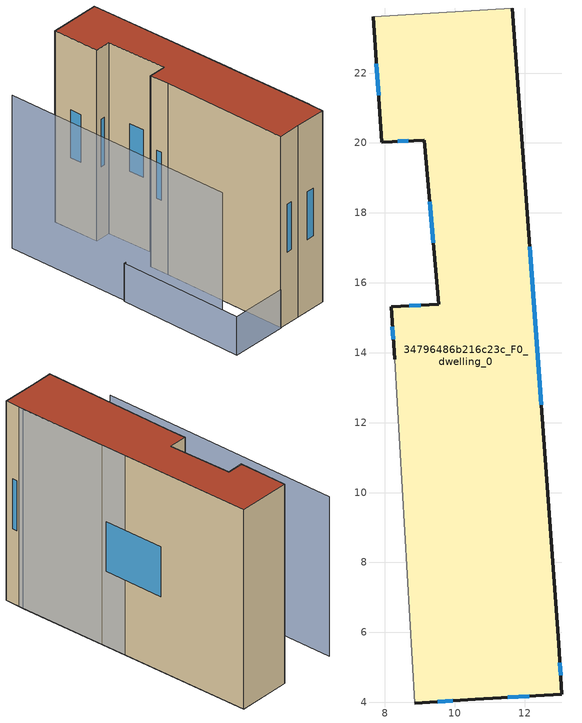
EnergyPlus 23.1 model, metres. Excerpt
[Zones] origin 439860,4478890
34796486b216c23c_F0_dwelling_0
 floor ground (EU_floor_Construction): 13.06,4.22 12.98,5.68 11.65,23.86 7.67,23.62 7.91,20.02 9.13,20.08 9.55,15.38 8.18,15.31 8.28,13.82 8.86,3.98 10.59,4.09 z0
 wall outside (EU_wall_Construction): 11.65,23.86 12.98,5.68 13.06,4.22 10.59,4.09 8.86,3.98 / 8.28,13.82 8.18,15.31 9.55,15.38 9.13,20.08 7.91,20.02 7.67,23.62 z0:15
 wall adiabatic (EU_wall_Construction): 7.67,23.62 11.65,23.86 / 8.86,3.98 8.28,13.82 z0:15
 window (EU_Window_Construction): 8.67,20.06 8.37,20.04 / 7.82,21.37 7.76,22.26 / 12.15,17.03 12.48,12.51 / 13.01,5.13 13.03,4.77 / 12.13,4.17 11.52,4.14 / 9.94,4.05 9.51,4.02 / 8.24,14.38 8.22,14.75 / 8.69,15.34 9.03,15.36 / 9.39,17.15 9.28,18.32 z5.63:9.37
 roof outside (EU_roof_Construction): 11.65,23.86 12.98,5.68 13.06,4.22 10.59,4.09 8.86,3.98 8.28,13.82 8.18,15.31 9.55,15.38 9.13,20.08 7.91,20.02 7.67,23.62 z15
shading: 13,5.35 12.51,12.16 / 12.52,12.03 11.61,23.86 z0:15; 3.98,13.59 8.35,13.82 / 8.35,13.82 8.86,3.98 / 8.86,3.98 4.49,3.75 / 4.49,3.75 3.98,13.59 z0:3; 3.45,23.4 4.64,5.22 z0:12
[Building]
EU S2 Campaign: North Axis=0; Terrain=City; Solar Distribution=FullExterior
[Site:Location]
Madrid: Latitude=40.5; Longitude=-3.5; Time Zone=1; Elevation=609
[SizingPeriod:WeatherFileDays]
AnnualSizingPeriod: Begin Month=1; Begin Day of Month=1; End Month=12; End Day of Month=31; Day of Week for Start Day=Monday; Use Weather File Daylight Saving Period=No; Use Weather File Rain and Snow Indicators=No
[MATERIAL]
EU_InternalMass_Material: Roughness=MediumRough; Thickness=0.1; Conductivity=1; Density=1800; Specific Heat=900; Thermal Absorptance=0.9; Solar Absorptance=0.7; Visible Absorptance=0.7
[MATERIAL:NOMASS] Roughness=MediumRough; Thermal Absorptance=0.9; Solar Absorptance=0.7; Visible Absorptance=0.7
Name | Thermal Resistance
EU_wall_NoMass | 1.26313
EU_roof_NoMass | 0.258054
EU_floor_NoMass | 0.563028
[WINDOWMATERIAL:SIMPLEGLAZINGSYSTEM]
EU_Window_SimpleGlazing: UFactor=4.93364; Solar Heat Gain Coefficient=0.85; Visible Transmittance=0.85
[CONSTRUCTION]
EU_wall_Construction: EU_wall_NoMass
EU_roof_Construction: EU_roof_NoMass
EU_floor_Construction: EU_floor_NoMass
EU_InternalMass_Construction: EU_InternalMass_Material
EU_Window_Construction: EU_Window_SimpleGlazing
[ZONE]
34796486b216c23c_F0_dwelling_0: Type=1; Multiplier=1; Ceiling Height=autocalculate; Volume=1117.9; Floor Area=autocalculate; Part of Total Floor Area=Yes
[INTERNALMASS]
34796486b216c23c_F0_dwelling_0_EU_InternalMass: Construction=EU_InternalMass_Construction; Zone or ZoneList=34796486b216c23c_F0_dwelling_0; Surface Area=74.5267
[OTHEREQUIPMENT]
EU_Step8_InternalGain_34796486b216c23c_F0_dwelling_0_f000: Fuel Type=Electricity; Zone or ZoneList or Space or SpaceList=34796486b216c23c_F0_dwelling_0; Schedule=EU_Step8_GainSchedule_34796486b216c23c_F0_dwelling_0_f000; Design Level Calculation Method=Watts/Area; Power per Zone Floor Area=1; Fraction Latent=0; Fraction Radiant=0; Fraction Lost=0; Carbon Dioxide Generation Rate=0; EndUse Subcategory=EU_Step8_InternalGains
[ZONEVENTILATION:DESIGNFLOWRATE]
EU_ConstantAir_34796486b216c23c_F0_dwelling_0: Zone or ZoneList or Space or SpaceList=34796486b216c23c_F0_dwelling_0; Schedule=EU_AlwaysOn; Design Flow Rate Calculation Method=AirChanges/Hour; Air Changes per Hour=0.717621; Ventilation Type=Natural; Fan Pressure Rise=0; Fan Total Efficiency=1; Constant Term Coefficient=1; Temperature Term Coefficient=0; Velocity Term Coefficient=0; Velocity Squared Term Coefficient=0; Minimum Indoor Temperature=-100; Maximum Indoor Temperature=100; Delta Temperature=-100; Minimum Outdoor Temperature=-100; Maximum Outdoor Temperature=100; Maximum Wind Speed=40
[HVACTEMPLATE:THERMOSTAT]
EU_HeatOnly_34796486b216c23c_F0_dwelling_0: Constant Heating Setpoint=20; Constant Cooling Setpoint=50
[HVACTEMPLATE:ZONE:IDEALLOADSAIRSYSTEM]
34796486b216c23c_F0_dwelling_0: Template Thermostat=EU_HeatOnly_34796486b216c23c_F0_dwelling_0; System Availability Schedule=EU_AlwaysOn; Maximum Heating Supply Air Temperature=50; Minimum Cooling Supply Air Temperature=13; Maximum Heating Supply Air Humidity Ratio=0.0156; Minimum Cooling Supply Air Humidity Ratio=0.0077; Heating Limit=NoLimit; Cooling Limit=NoLimit; Heating Availability Schedule=EU_AlwaysOn; Cooling Availability Schedule=EU_CoolingOff; Dehumidification Control Type=ConstantSensibleHeatRatio; Cooling Sensible Heat Ratio=0.7; Dehumidification Setpoint=60; Humidification Control Type=None; Humidification Setpoint=30; Outdoor Air Method=None; Outdoor Air Flow Rate per Person=0.00944; Outdoor Air Flow Rate per Zone Floor Area=0; Outdoor Air Flow Rate per Zone=0; Demand Controlled Ventilation Type=None; Outdoor Air Economizer Type=NoEconomizer; Heat Recovery Type=None; Sensible Heat Recovery Effectiveness=0.7; Latent Heat Recovery Effectiveness=0.65
[SIZING:ZONE]
34796486b216c23c_F0_dwelling_0: Zone Cooling Design Supply Air Temperature Input Method=SupplyAirTemperature; Zone Cooling Design Supply Air Temperature=13; Zone Heating Design Supply Air Temperature Input Method=SupplyAirTemperature; Zone Heating Design Supply Air Temperature=50; Zone Cooling Design Supply Air Humidity Ratio=0.008; Zone Heating Design Supply Air Humidity Ratio=0.008; Cooling Design Air Flow Method=DesignDay; Cooling Design Air Flow Rate=0; Cooling Minimum Air Flow per Zone Floor Area=0.000762; Cooling Minimum Air Flow=0; Cooling Minimum Air Flow Fraction=0.2; Heating Design Air Flow Method=DesignDay; Heating Design Air Flow Rate=0; Heating Maximum Air Flow per Zone Floor Area=0.002032; Heating Maximum Air Flow=0.141576; Heating Maximum Air Flow Fraction=0.3; Account for Dedicated Outdoor Air System=No; Dedicated Outdoor Air System Control Strategy=NeutralSupplyAir; Dedicated Outdoor Air Low Setpoint Temperature for Design=autosize; Dedicated Outdoor Air High Setpoint Temperature for Design=autosize; Zone Load Sizing Method=Sensible Load Only No Latent Load; Zone Latent Cooling Design Supply Air Humidity Ratio Input Method=HumidityRatioDifference; Zone Cooling Design Supply Air Humidity Ratio Difference=0.005; Zone Latent Heating Design Supply Air Humidity Ratio Input Method=HumidityRatioDifference; Zone Humidification Design Supply Air Humidity Ratio Difference=0.005
[SCHEDULE:CONSTANT]
Name | Hourly Value
EU_AlwaysOn | 1
EU_CoolingOff | 0
[SCHEDULE:FILE]
EU_Step8_GainSchedule_34796486b216c23c_F0_dwelling_0_f000: File=../../schedules/34796486b216c23c/34796486b216c23c_F0_dwelling_0_f000_gain.csv; Column Number=1; Rows to Skip at Top=0; Number of Hours of Data=8760; Column Separator=Comma; Interpolate to Timestep=No; Minutes per Item=60; Adjust Schedule for Daylight Savings=Yes
